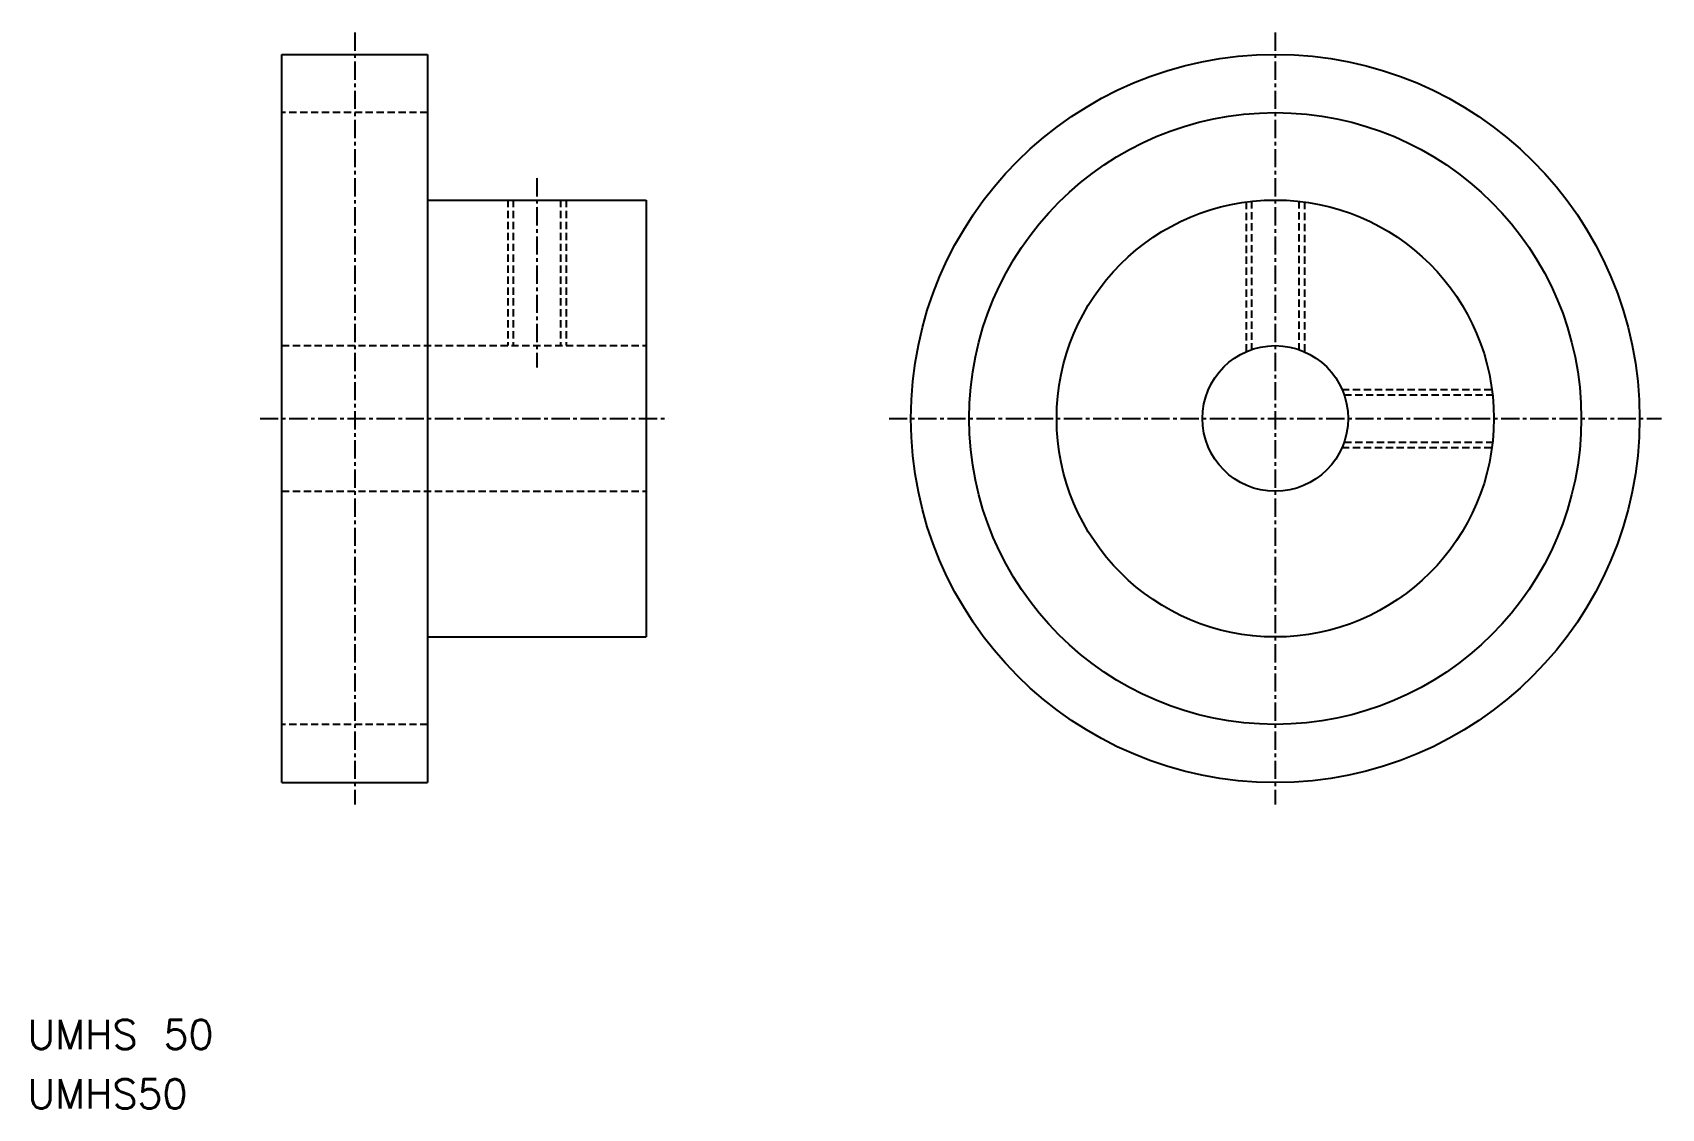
# Model space of a CAD drawing. Extents: x 10 to 122, y 10 to 84.
import ezdxf

# ---------------------------------------------------------------- set-up
doc = ezdxf.new("R2010")
doc.units = 0
doc.linetypes.add('CENTER', pattern=[2, 1.25, -0.25, 0.25, -0.25])
doc.linetypes.add('DASHED', pattern=[0.75, 0.5, -0.25])
doc.layers.get('0').update_dxf_attribs({"linetype": 'CONTINUOUS'})
doc.layers.add('CENTER', color=1, linetype='CENTER')
doc.styles.get("Standard").update_dxf_attribs({"font": 'txt.shx'})

msp = doc.modelspace()

# ---------------------------------------------------------------- linework, layer by layer
at = {"color": 7, "linetype": 'CONTINUOUS'}
for p, q in [((27.45, 32.37), (27.45, 82.37)), ((27.45, 82.37), (37.45, 82.37)), ((37.45, 82.37), (37.45, 32.37)), ((37.45, 72.37), (52.45, 72.37)), ((52.45, 72.37), (52.45, 42.37)), ((37.45, 42.37), (52.45, 42.37)), ((27.45, 32.37), (37.45, 32.37))]:
    msp.add_line(p, q, dxfattribs=at)
at = {"color": 3, "linetype": 'DASHED'}
for p, q in [((37.45, 78.37), (27.45, 78.37)), ((42.95, 72.37), (42.95, 62.37)), ((43.33, 72.37), (43.33, 62.37)), ((46.57, 72.37), (46.57, 62.37)), ((46.95, 72.37), (46.95, 62.37)), ((93.62, 72.23), (93.62, 61.95)), ((94, 72.28), (94, 62.1)), ((97.24, 72.28), (97.24, 62.1)), ((97.62, 72.23), (97.62, 61.95)), ((27.45, 62.37), (52.45, 62.37)), ((100.2, 59.37), (110.49, 59.37)), ((100.35, 58.99), (110.53, 58.99)), ((100.2, 55.37), (110.49, 55.37)), ((100.35, 55.75), (110.53, 55.75)), ((27.45, 52.37), (52.45, 52.37)), ((37.45, 36.37), (27.45, 36.37))]:
    msp.add_line(p, q, dxfattribs=at)
at = {"color": 7, "linetype": 'CONTINUOUS'}
for radius in [25, 21, 15, 5]:
    msp.add_circle((95.62, 57.37), radius, dxfattribs=at)
at = {"layer": 'CENTER', "color": 1, "linetype": 'CENTER'}
for p, q in [((32.45, 83.87), (32.45, 30.87)), ((95.62, 83.87), (95.62, 30.87)), ((44.95, 73.87), (44.95, 60.87)), ((25.95, 57.37), (53.95, 57.37)), ((69.12, 57.37), (122.12, 57.37))]:
    msp.add_line(p, q, dxfattribs=at)

# ---------------------------------------------------------------- texts
for s, p in [('UMHS 50', (10, 14.08)), ('UMHS50', (10, 10))]:
    msp.add_text(s, height=2).set_placement(p)

doc.saveas('drawing.dxf')
